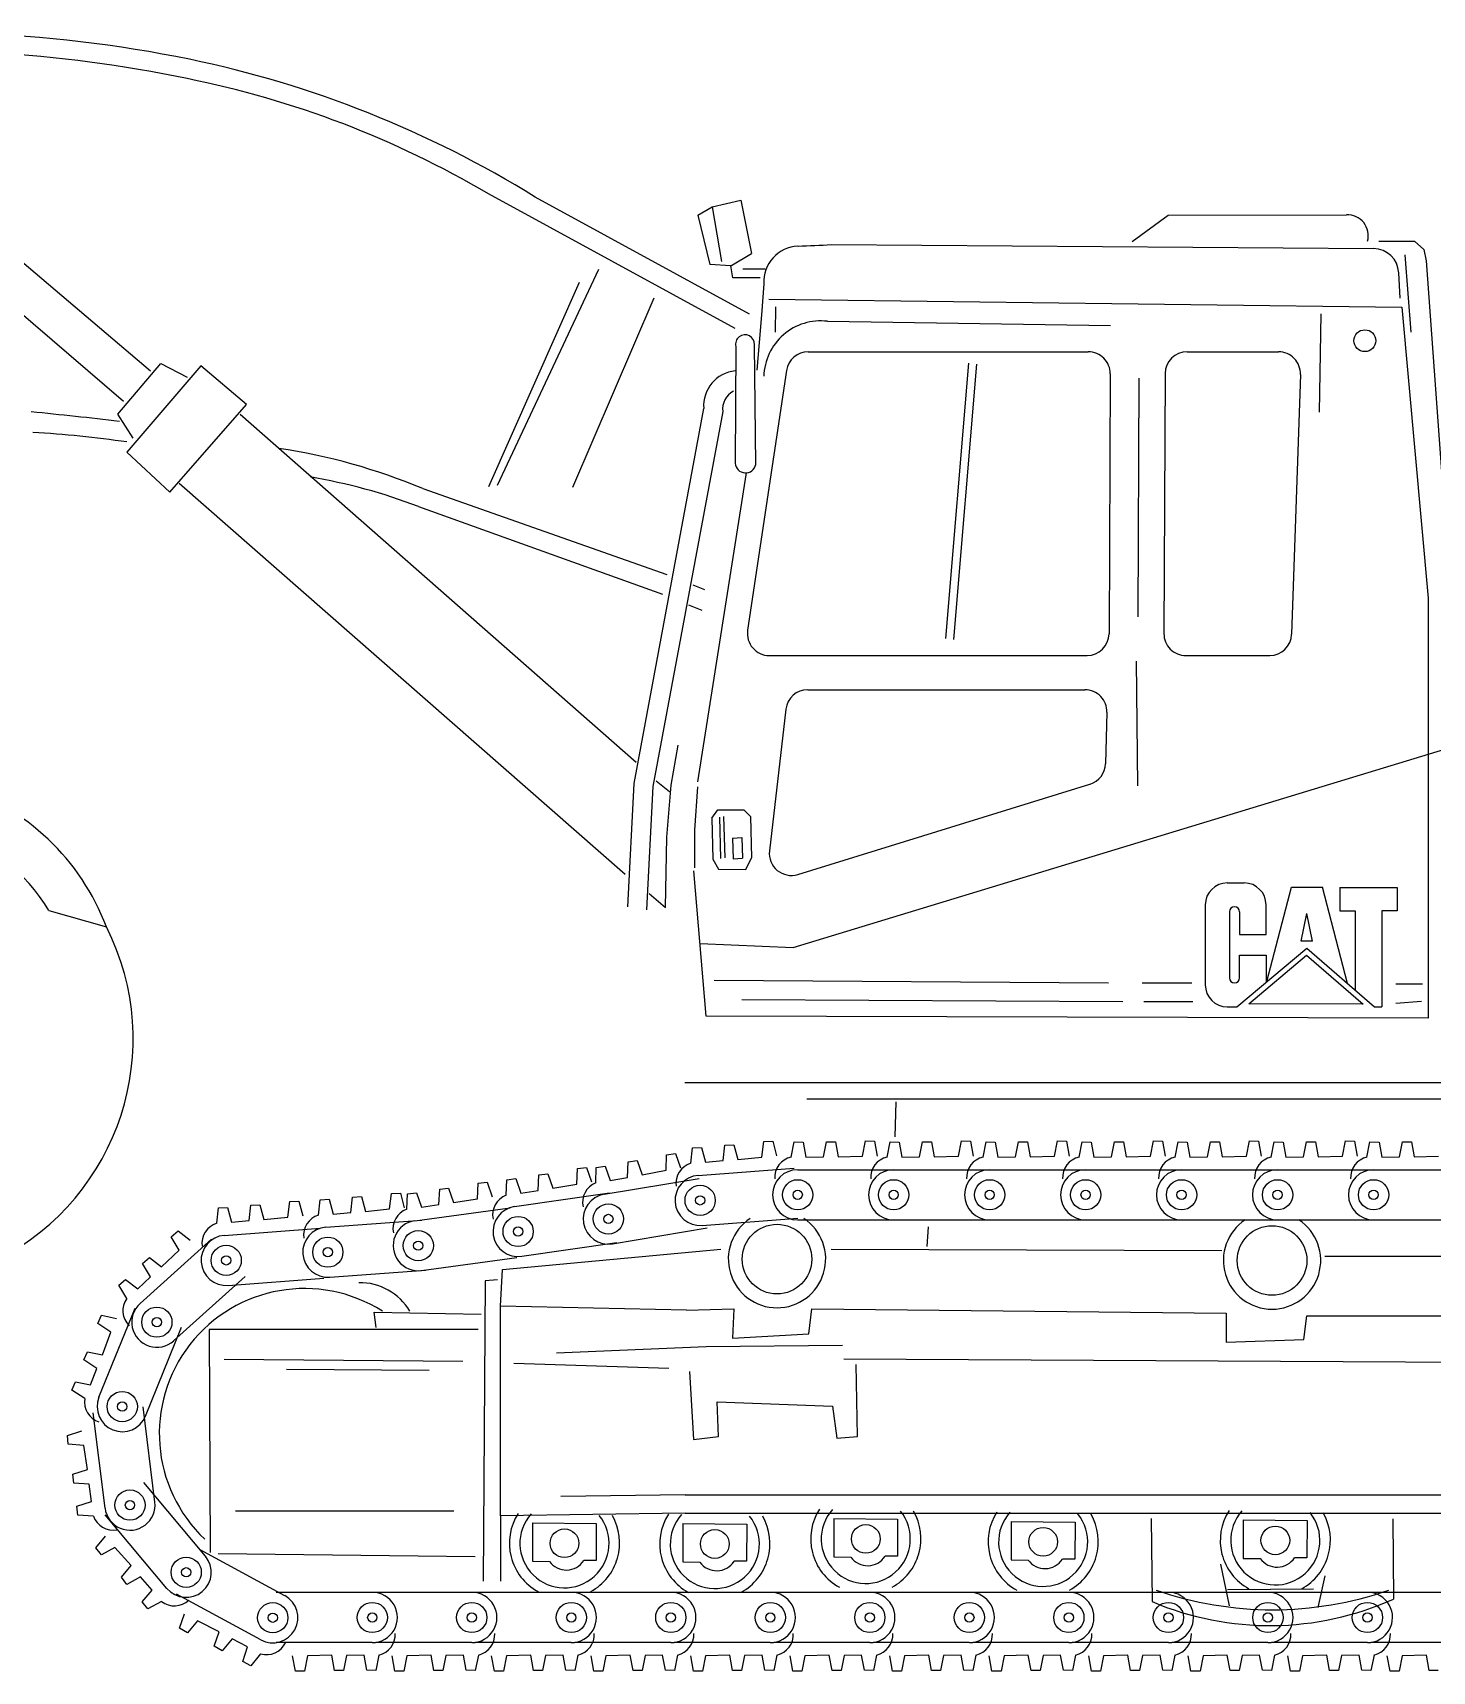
# Model space of a CAD drawing. Header units: centimetres. Extents: x 56177 to 99483, y 493 to 15482.
# Drawn here: x 58018.5 to 58329.5, y 1998.7 to 2363 of the extents above; entities that cross this region are included whole.
import ezdxf

# ---------------------------------------------------------------- set-up
doc = ezdxf.new("R2010")
doc.units = ezdxf.units.CM
doc.header["$MEASUREMENT"] = 0

# ---------------------------------------------------------------- blocks, each defined once
blk = doc.blocks.new('A$C6A4A5C65')
for p, q in [((5082.9, 3292.7), (5555.6, 2891)), ((6855.3, 2985.2), (6307.1, 3284.5)), ((6887, 3016.9), (6410.7, 3277.6)), ((6772.4, 3237.6), (6804.2, 3255.6)), ((6804.2, 3255.6), (6867.7, 3270.7)), ((6804.2, 3255.6), (6824.9, 3134.2)), ((6867.7, 3270.7), (6891.2, 3152.1)), ((5023.1, 3229.8), (5495.8, 2823.7)), ((6772.4, 3237.6), (6798.7, 3127.3)), ((7737.7, 3178.5), (7817.7, 3237)), ((7817.7, 3237), (8213.6, 3237.9)), ((7069.2, 3172), (8273.9, 3163)), ((8285.7, 3179.5), (8364.7, 3179.5)), ((8364.7, 3179.5), (8385.2, 3161)), ((6845.6, 3124.5), (6891.2, 3152.1)), ((8343.3, 3149.3), (8356.9, 2976.9)), ((8385.2, 3161), (8390.8, 3136.1)), ((8390.8, 3136.1), (8440.3, 2453.4)), ((6551.5, 3116.2), (6326.4, 2636.2)), ((6845.6, 3124.5), (6798.7, 3127.3)), ((6849.8, 3098.3), (6845.6, 3124.5)), ((6910.5, 3098.3), (6849.8, 3098.3)), ((6921.6, 3117.6), (6871.9, 3117.6)), ((8329.6, 3109.4), (8332.5, 3052.8)), ((6508.7, 3087.3), (6307.1, 2633.4)), ((6918.8, 3084.5), (6913.3, 3015.5)), ((6674.4, 3052.8), (6493.5, 2632)), ((6929.8, 3050.7), (8336.9, 3032.8)), ((6945, 3033.5), (6943.7, 2976.9)), ((8336.9, 3032.8), (8395.3, 2386.1)), ((6913.3, 3015.5), (6903.6, 2892.8)), ((7060.2, 3001.3), (7689.5, 2992.4)), ((8157, 3017.8), (8153.1, 2799.6)), ((6856.7, 2945.2), (6855.3, 2685.8)), ((6900.9, 2683.1), (6898.1, 2949.3)), ((7017.6, 2933.7), (7639.9, 2933.7)), ((7859.4, 2933.7), (8062.5, 2933.7)), ((5483.4, 2795.2), (5578.5, 2907.9)), ((5667.8, 2902), (5503.3, 2710.7)), ((5578.5, 2907.9), (5637.3, 2877.4)), ((5768.9, 2816.3), (5667.8, 2902)), ((6969.4, 2892.1), (6882.9, 2314.3)), ((7373.5, 2908.3), (7322.7, 2296.4)), ((7391.3, 2905.7), (7340.5, 2293.8)), ((7688.7, 2884.7), (7685.9, 2306.8)), ((7810.7, 2885.1), (7807.9, 2307.3)), ((8111.2, 2883.3), (8091.7, 2305.4)), ((7752.2, 2875.3), (7749.6, 2344.6)), ((5598.5, 2621.5), (5768.9, 2816.3)), ((6785.1, 2807.5), (6630.2, 1973.9)), ((5517.4, 2741.2), (5483.4, 2795.2)), ((5754.8, 2795.2), (6635.1, 2021.2)), ((6827.4, 2800.5), (6672.5, 1966.8)), ((5503.3, 2710.7), (5598.5, 2621.5)), ((6772.5, 1977.4), (6880.4, 2664.5)), ((5619.7, 2641.4), (6610.8, 1772.4)), ((6160.7, 2629.4), (6703.4, 2438.1)), ((6151.3, 2589.5), (6694, 2394.6)), ((6761, 2415.8), (6786.9, 2405.2)), ((6751.6, 2371.2), (6781, 2359.4)), ((8395.3, 2386.1), (8395.3, 1451.9)), ((6931.1, 2258.3), (7637.1, 2258.3)), ((7749.6, 1968.8), (7747.1, 2245.6)), ((7856.7, 2258.3), (8043, 2258.3)), ((6983.8, 1609.1), (8930.3, 2201.9)), ((7016.3, 2182.1), (7632.4, 2182.1)), ((6967.9, 2139), (6931.3, 1823.8)), ((7681.1, 2132.1), (7678, 2017.5)), ((6713.2, 1969.8), (6728.7, 2059)), ((6630.2, 1973.9), (6616.2, 1699.5)), ((6679.6, 1979.6), (6709.1, 1955.9)), ((6703.3, 1854.4), (6713.2, 1969.8)), ((6994.2, 1771.7), (7643.6, 1972.3)), ((6672.5, 1966.8), (6658.4, 1692.5)), ((6771.3, 1966.5), (6764.8, 1870)), ((6803.2, 1897), (6816.3, 1915)), ((6803.2, 1897), (6805.7, 1805.3)), ((6816.3, 1915), (6874.5, 1915)), ((6820.4, 1898.6), (6822.9, 1807)), ((6829.4, 1900.3), (6831.9, 1808.6)), ((6874.5, 1915), (6889.2, 1900.3)), ((6889.2, 1900.3), (6891.7, 1808.6)), ((6764.8, 1870), (6764.8, 1786.5)), ((6700.1, 1698.2), (6703.3, 1854.4)), ((6849.5, 1852), (6870, 1853.6)), ((6849.5, 1852), (6850.7, 1806.2)), ((6870, 1853.6), (6871.2, 1807.8)), ((6805.7, 1805.3), (6818, 1783.3)), ((6850.7, 1806.2), (6871.2, 1807.8)), ((6878.6, 1782.4), (6891.7, 1808.6)), ((6790.5, 1456.4), (6763.5, 1779.7)), ((6818, 1783.3), (6878.6, 1782.4)), ((7948.6, 1752.6), (7986.2, 1752.6)), ((6664, 1729.3), (6700.1, 1698.2)), ((8036.7, 1533.6), (8091.1, 1743)), ((8091.1, 1743), (8160.5, 1743)), ((8216, 1529.3), (8160.5, 1743)), ((8198.9, 1742.3), (8198.9, 1690.7)), ((8198.9, 1742.3), (8325.9, 1742.3)), ((8325.9, 1742.3), (8325.9, 1690.7)), ((5330, 1691.6), (5457.8, 1655)), ((7899.8, 1703.9), (7899.8, 1526.1)), ((7953.7, 1688.4), (7953.7, 1541.6)), ((7975.9, 1688.4), (7975.9, 1638.3)), ((8035, 1638.3), (8035, 1703.9)), ((8113.2, 1623.5), (8125.8, 1684.8)), ((8138.3, 1623.5), (8125.8, 1684.8)), ((8198.9, 1690.7), (8232.9, 1690.7)), ((8232.9, 1690.7), (8232.9, 1514.8)), ((8291.9, 1690.7), (8291.9, 1477.4)), ((8325.9, 1690.7), (8291.9, 1690.7)), ((6777, 1618.1), (6983.8, 1609.1)), ((7969.6, 1477.4), (8125.2, 1607.8)), ((7975.9, 1638.3), (8035, 1638.3)), ((8138.3, 1623.5), (8113.2, 1623.5)), ((8125.2, 1607.8), (8276.1, 1477.4)), ((7975.9, 1541.6), (7975.9, 1591.7)), ((7975.9, 1591.7), (8035, 1591.7)), ((7996.6, 1484.1), (8125, 1591.8)), ((8035, 1591.7), (8035, 1532.2)), ((8125, 1591.8), (8250.6, 1483.3)), ((6808.3, 1536.2), (7684.8, 1530.6)), ((7759.7, 1530.6), (7870.2, 1530.6)), ((8323.6, 1528.3), (8382.5, 1528.3)), ((6870.1, 1493.2), (7716.6, 1489.4)), ((7763.5, 1489.4), (7872.1, 1489.4)), ((7948.6, 1477.4), (7969.6, 1477.4)), ((8250.6, 1483.3), (7996.6, 1484.1)), ((8276.1, 1477.4), (8291.9, 1477.4)), ((8323.6, 1485.7), (8380.5, 1489.8)), ((8395.3, 1451.9), (6790.5, 1456.4)), ((6743, 1308.7), (11508.3, 1308.7)), ((7014.1, 1272.6), (11044.5, 1272.6)), ((7212.4, 1265.9), (7210.3, 1187.9)), ((6828.1, 1135.2), (6832.2, 1169.5)), ((6832.2, 1169.5), (6852.2, 1170.4)), ((6852.2, 1170.4), (6860.9, 1137.6)), ((6914.6, 1143.2), (6918.7, 1177.5)), ((6918.7, 1177.5), (6938.7, 1178.5)), ((6938.7, 1178.5), (6947.3, 1145.7)), ((6979.4, 1143), (6986.1, 1176.9)), ((6986.1, 1176.9), (7006.1, 1176.4)), ((7006.1, 1176.4), (7012.3, 1143)), ((7051.3, 1143.5), (7058, 1177.4)), ((7058, 1177.4), (7078.1, 1176.9)), ((7078.1, 1176.9), (7084.2, 1143.5)), ((7138.2, 1145), (7144.8, 1178.9)), ((7144.8, 1178.9), (7164.9, 1178.4)), ((7164.9, 1178.4), (7171, 1145)), ((7192.7, 1143), (7199.4, 1176.9)), ((7199.4, 1176.9), (7219.4, 1176.4)), ((7219.4, 1176.4), (7225.6, 1143)), ((7264.6, 1143.5), (7271.3, 1177.4)), ((7271.3, 1177.4), (7291.3, 1176.9)), ((7291.3, 1176.9), (7297.5, 1143.5)), ((7351.4, 1145), (7358.1, 1178.9)), ((7358.1, 1178.9), (7378.1, 1178.4)), ((7378.1, 1178.4), (7384.3, 1145)), ((7406, 1143), (7412.7, 1176.9)), ((7412.7, 1176.9), (7432.7, 1176.4)), ((7432.7, 1176.4), (7438.9, 1143)), ((7477.9, 1143.5), (7484.6, 1177.4)), ((7484.6, 1177.4), (7504.6, 1176.9)), ((7504.6, 1176.9), (7510.8, 1143.5)), ((7564.7, 1145), (7571.4, 1178.9)), ((7571.4, 1178.9), (7591.4, 1178.4)), ((7591.4, 1178.4), (7597.6, 1145)), ((7619.3, 1143), (7626, 1176.9)), ((7626, 1176.9), (7646, 1176.4)), ((7646, 1176.4), (7652.2, 1143)), ((7691.2, 1143.5), (7697.9, 1177.4)), ((7697.9, 1177.4), (7717.9, 1176.9)), ((7717.9, 1176.9), (7724.1, 1143.5)), ((7778, 1145), (7784.7, 1178.9)), ((7784.7, 1178.9), (7804.7, 1178.4)), ((7804.7, 1178.4), (7810.9, 1145)), ((7832.6, 1143), (7839.3, 1176.9)), ((7839.3, 1176.9), (7859.3, 1176.4)), ((7859.3, 1176.4), (7865.5, 1143)), ((7904.5, 1143.5), (7911.2, 1177.4)), ((7911.2, 1177.4), (7931.2, 1176.9)), ((7931.2, 1176.9), (7937.4, 1143.5)), ((7991.3, 1145), (7998, 1178.9)), ((7998, 1178.9), (8018, 1178.4)), ((8018, 1178.4), (8024.2, 1145)), ((8045.9, 1143), (8052.6, 1176.9)), ((8052.6, 1176.9), (8072.6, 1176.4)), ((8072.6, 1176.4), (8078.7, 1143)), ((8117.8, 1143.5), (8124.5, 1177.4)), ((8124.5, 1177.4), (8144.5, 1176.9)), ((8144.5, 1176.9), (8150.7, 1143.5)), ((8204.6, 1145), (8211.3, 1178.9)), ((8211.3, 1178.9), (8231.3, 1178.4)), ((8231.3, 1178.4), (8237.5, 1145)), ((8259.2, 1143), (8265.8, 1176.9)), ((8265.8, 1176.9), (8285.9, 1176.4)), ((8285.9, 1176.4), (8292, 1143)), ((8331.1, 1143.5), (8337.8, 1177.4)), ((8337.8, 1177.4), (8357.8, 1176.9)), ((8357.8, 1176.9), (8363.9, 1143.5)), ((6616.2, 1098.1), (6617.2, 1132.6)), ((6617.2, 1132.6), (6637.1, 1135.3)), ((6637.1, 1135.3), (6648.6, 1103.4)), ((6701.6, 1113.8), (6702.6, 1148.3)), ((6702.6, 1148.3), (6722.5, 1151)), ((6722.5, 1151), (6734, 1119.1)), ((6756.4, 1129.3), (6760.6, 1163.6)), ((6760.6, 1163.6), (6780.6, 1164.5)), ((6780.6, 1164.5), (6789.2, 1131.7)), ((6789.2, 1131.7), (6828.1, 1135.2)), ((6860.9, 1137.6), (6914.6, 1143.2)), ((7012.3, 1143), (7051.3, 1143.5)), ((7084.2, 1143.5), (7138.2, 1145)), ((7225.6, 1143), (7264.6, 1143.5)), ((7297.5, 1143.5), (7351.4, 1145)), ((7438.9, 1143), (7477.9, 1143.5)), ((7510.8, 1143.5), (7564.7, 1145)), ((7652.2, 1143), (7691.2, 1143.5)), ((7724.1, 1143.5), (7778, 1145)), ((7865.5, 1143), (7904.5, 1143.5)), ((7937.4, 1143.5), (7991.3, 1145)), ((8078.7, 1143), (8117.8, 1143.5)), ((8150.7, 1143.5), (8204.6, 1145)), ((8292, 1143), (8331.1, 1143.5)), ((8363.9, 1143.5), (8417.9, 1145)), ((6346.3, 1058.4), (6348, 1092.9)), ((6348, 1092.9), (6367.9, 1095.2)), ((6367.9, 1095.2), (6378.8, 1063.1)), ((6417.3, 1069.2), (6419.1, 1103.7)), ((6419.1, 1103.7), (6439, 1106.1)), ((6439, 1106.1), (6449.9, 1073.9)), ((6503, 1083.2), (6504.8, 1117.7)), ((6504.8, 1117.7), (6524.7, 1120.1)), ((6524.7, 1120.1), (6535.6, 1087.9)), ((6545.3, 1085.8), (6546.4, 1120.3)), ((6546.4, 1120.3), (6566.2, 1123.1)), ((6564.3, 1060.6), (6774.9, 1095.5)), ((6566.2, 1123.1), (6577.7, 1091.2)), ((6577.7, 1091.2), (6616.2, 1098.1)), ((6648.6, 1103.4), (6701.6, 1113.8)), ((6773.1, 1102.5), (6986, 1118.5)), ((6994.1, 1115.1), (7207.5, 1115.1)), ((7207.4, 1115.1), (7420.8, 1115.1)), ((7420.7, 1115.1), (7634.1, 1115.1)), ((7633.9, 1115.1), (7847.4, 1115.1)), ((7847.2, 1115.1), (8060.7, 1115.1)), ((8060.5, 1115.1), (8273.9, 1115.1)), ((8273.8, 1115.1), (8487.2, 1115.1)), ((6087.1, 1028), (6091.3, 1062.2)), ((6091.3, 1062.2), (6111.3, 1063.2)), ((6111.3, 1063.2), (6119.9, 1030.4)), ((6125.2, 1027.2), (6127.3, 1061.7)), ((6127.3, 1061.7), (6147.2, 1063.9)), ((6147.2, 1063.9), (6157.8, 1031.6)), ((6196.4, 1037.4), (6198.5, 1071.8)), ((6198.5, 1071.8), (6218.4, 1074)), ((6218.4, 1074), (6229, 1041.8)), ((6282.2, 1050.5), (6284.3, 1085)), ((6284.3, 1085), (6304.2, 1087.2)), ((6304.2, 1087.2), (6314.8, 1054.9)), ((6364.8, 1032.9), (6576, 1063.5)), ((6378.8, 1063.1), (6417.3, 1069.2)), ((6449.9, 1073.9), (6503, 1083.2)), ((5703.2, 995.9), (5707.3, 1030.2)), ((5707.3, 1030.2), (5727.3, 1031.2)), ((5727.3, 1031.2), (5736, 998.4)), ((5774.9, 1001.8), (5779, 1036.1)), ((5779, 1036.1), (5799, 1037.1)), ((5799, 1037.1), (5807.7, 1004.3)), ((5861.3, 1009.8), (5865.5, 1044.1)), ((5865.5, 1044.1), (5885.5, 1045.1)), ((5885.5, 1045.1), (5894.1, 1012.3)), ((5929, 1014), (5933.1, 1048.3)), ((5933.1, 1048.3), (5953.2, 1049.3)), ((5953.2, 1049.3), (5961.8, 1016.5)), ((6000.7, 1019.9), (6004.8, 1054.2)), ((6004.8, 1054.2), (6024.8, 1055.2)), ((6024.8, 1055.2), (6033.5, 1022.4)), ((6033.5, 1022.4), (6087.1, 1028)), ((6143.4, 1001.5), (6354.9, 1030.1)), ((6157.8, 1031.6), (6196.4, 1037.4)), ((6229, 1041.8), (6282.2, 1050.5)), ((5719.9, 969.1), (5932.7, 985.1)), ((5736, 998.4), (5774.9, 1001.8)), ((5807.7, 1004.3), (5861.3, 1009.8)), ((5945.7, 987.3), (6158.5, 1003.2)), ((5961.8, 1016.5), (6000.7, 1019.9)), ((6582.6, 950.6), (6793.1, 985.5)), ((6781.5, 991.3), (6994.3, 1007.3)), ((6994.1, 1003.5), (7207.5, 1003.5)), ((7207.4, 1003.5), (7420.8, 1003.5)), ((7281.8, 944.5), (7284.9, 987.8)), ((7420.7, 1003.5), (7634.1, 1003.5)), ((7633.9, 1003.5), (7847.4, 1003.5)), ((7847.2, 1003.5), (8060.7, 1003.5)), ((8060.5, 1003.5), (8273.9, 1003.5)), ((8273.8, 1003.5), (8487.2, 1003.5)), ((5532.7, 817.5), (5691.2, 960.4)), ((5601.9, 965.9), (5617.1, 978.9)), ((5619.6, 936.2), (5601.9, 965.9)), ((5617.1, 978.9), (5644, 958.2)), ((6380.8, 922.5), (6592, 953.1)), ((5538.4, 906.6), (5553.7, 919.6)), ((5553.7, 919.6), (5580.6, 899)), ((5580.6, 899), (5619.6, 936.2)), ((6158.4, 891), (6369.9, 919.6)), ((6338.3, 893.2), (6823.1, 938.4)), ((7068.6, 938.4), (7936.9, 935.3)), ((8165.6, 922.9), (8984.5, 922.9)), ((5527.5, 850.4), (5556.2, 877)), ((5556.2, 877), (5538.4, 906.6)), ((5607.3, 734.7), (5765.9, 877.6)), ((5954.1, 876), (6166.9, 892)), ((6333.8, 811.7), (6338.3, 893.2)), ((5485.4, 858.1), (5500.6, 871.1)), ((5503.1, 828.4), (5485.4, 858.1)), ((5500.6, 871.1), (5527.5, 850.4)), ((5728.3, 857.9), (5941.1, 873.9)), ((6299.8, 868.3), (6295.3, 200.6)), ((6327, 870.5), (6299.8, 868.3)), ((5441.4, 609.3), (5521.6, 807.1)), ((6747.2, 802.5), (6333.8, 811.7)), ((6333.8, 345.4), (6333.8, 811.7)), ((6747.2, 802.5), (6852.2, 805.6)), ((6852.2, 805.6), (6849.1, 740.8)), ((7019.1, 750), (7025.3, 805.6)), ((7025.3, 805.6), (7946.2, 796.3)), ((5438.9, 773), (5446.9, 791.4)), ((5467.7, 754.1), (5438.9, 773)), ((5446.9, 791.4), (5480.1, 784.6)), ((5544.7, 567.4), (5624.9, 765.2)), ((6057.4, 764.2), (6052.9, 798.1)), ((6052.9, 798.1), (6290.7, 793.6)), ((7946.2, 796.3), (7946.2, 731.5)), ((8119.2, 737.7), (8125.4, 790.2)), ((8125.4, 790.2), (9006.1, 790.2)), ((5448.9, 703.6), (5467.7, 754.1)), ((6283.9, 759.6), (5685.9, 759.6)), ((5685.9, 759.6), (5688.1, 264)), ((6849.1, 740.8), (7019.1, 750)), ((7946.2, 731.5), (8119.2, 737.7)), ((5407.7, 692), (5415.7, 710.4)), ((5415.7, 710.4), (5448.9, 703.6)), ((5719.8, 694), (6250, 689.5)), ((6458.4, 707.6), (6790.4, 722.2)), ((6790.4, 722.2), (7093.3, 725.3)), ((7096.4, 694.5), (8925.8, 685.2)), ((5436.5, 673.1), (5407.7, 692)), ((5422.4, 636.7), (5436.5, 673.1)), ((5858, 671.4), (6175.2, 669.1)), ((6363.2, 684.9), (6707.6, 673.6)), ((6753.3, 666.7), (6762.6, 515.4)), ((7127.3, 521.6), (7124.2, 682.1)), ((5381.1, 625.2), (5389.1, 643.5)), ((5410, 606.3), (5381.1, 625.2)), ((5389.1, 643.5), (5422.4, 636.7)), ((5565.5, 376.2), (5539.5, 588.1)), ((6818.2, 521.6), (6815.2, 598.7)), ((6815.2, 598.7), (7071.6, 589.5)), ((7071.6, 589.5), (7080.9, 518.5)), ((5454.8, 362.6), (5428.8, 574.5)), ((5371.1, 524.4), (5403.5, 534.6)), ((5373.1, 504.5), (5371.1, 524.4)), ((6762.6, 515.4), (6818.2, 521.6)), ((7080.9, 518.5), (7127.3, 521.6)), ((5407.5, 502), (5373.1, 504.5)), ((5415.6, 448.6), (5407.5, 502)), ((5383.2, 438.5), (5415.6, 448.6)), ((5385.2, 418.5), (5383.2, 438.5)), ((5419.6, 416), (5385.2, 418.5)), ((5424.9, 377.3), (5419.6, 416)), ((5677.9, 255.8), (5540.9, 419.4)), ((5392.5, 367.1), (5424.9, 377.3)), ((5394.5, 347.2), (5392.5, 367.1)), ((6744.1, 391.9), (6467.5, 388.4)), ((6744.1, 391.9), (9429.5, 391.9)), ((5428.9, 344.7), (5394.5, 347.2)), ((5592.5, 184.2), (5455.4, 347.7)), ((5744.8, 356.8), (6229.6, 356.8)), ((6744.1, 351.8), (6333.8, 345.4)), ((6333.8, 345.4), (6333.8, 200.6)), ((6404.7, 329.9), (6546.6, 328.4)), ((6404.7, 329.9), (6404.7, 244.5)), ((6546.6, 328.4), (6546.1, 246)), ((6738.9, 328.2), (6880.8, 326.8)), ((6738.9, 328.2), (6738.9, 242.9)), ((6744.1, 351.8), (9429.5, 351.8)), ((7074.4, 339.5), (7216.2, 338.1)), ((7074.4, 339.5), (7074.4, 254.2)), ((7216.2, 338.1), (7215.8, 255.7)), ((7468.6, 333.1), (7610.5, 331.6)), ((7468.6, 333.1), (7468.6, 247.7)), ((7610.5, 331.6), (7610, 249.2)), ((7779.6, 339.5), (7781.5, 154.9)), ((7984.4, 336.3), (8126.3, 334.9)), ((7984.4, 336.3), (7984.4, 251)), ((8126.3, 334.9), (8125.8, 252.4)), ((8316.9, 338.6), (8317.9, 160.6)), ((5434.2, 274.4), (5455.8, 300.5)), ((6880.8, 326.8), (6880.3, 244.4)), ((5446.7, 258.7), (5434.2, 274.4)), ((5476.9, 275.3), (5446.7, 258.7)), ((5512.8, 235), (5476.9, 275.3)), ((5854.1, 168), (5666.4, 269.7)), ((5706.3, 261.7), (6277.2, 254.9)), ((7215.8, 255.7), (7188.3, 255.7)), ((5491.2, 208.8), (5512.8, 235)), ((6404.7, 244.5), (6442.4, 244)), ((6546.1, 246), (6518.6, 246)), ((6738.9, 242.9), (6776.6, 242.4)), ((6880.3, 244.4), (6852.8, 244.4)), ((7074.4, 254.2), (7112, 253.7)), ((7468.6, 247.7), (7506.2, 247.2)), ((7610, 249.2), (7582.5, 249.2)), ((7933.9, 237.7), (7953, 145.3)), ((7984.4, 251), (8022.1, 250.5)), ((8125.8, 252.4), (8098.3, 252.4)), ((5503.6, 193.1), (5491.2, 208.8)), ((5533.9, 209.8), (5503.6, 193.1)), ((5559.3, 180.2), (5533.9, 209.8)), ((7949.2, 181.5), (8140.7, 183.4)), ((8165.4, 212), (8150.2, 141.5)), ((5537.7, 154), (5559.3, 180.2)), ((5550.2, 138.4), (5537.7, 154)), ((5580.5, 155), (5550.2, 138.4)), ((5801, 70), (5613.3, 171.6)), ((6048.7, 175.2), (5835.3, 175.4)), ((6269.9, 175.2), (6056.5, 175.4)), ((6491, 175.2), (6277.6, 175.4)), ((6712.2, 175.2), (6498.8, 175.4)), ((6933.3, 175.2), (6719.9, 175.4)), ((7154.5, 175.2), (6941.1, 175.4)), ((7375.6, 175.2), (7162.2, 175.4)), ((7596.8, 175.2), (7383.4, 175.4)), ((7817.9, 175.2), (7604.5, 175.4)), ((8039.1, 175.2), (7825.7, 175.4)), ((8260.2, 175.2), (8046.8, 175.4)), ((8481.4, 175.2), (8268, 175.4)), ((5620.6, 95.6), (5631.1, 127.9)), ((5660, 112.2), (5638, 85.6)), ((5708.2, 87.9), (5660, 112.2)), ((5638, 85.6), (5620.6, 95.6)), ((5697.7, 55.6), (5708.2, 87.9)), ((5715.1, 45.6), (5697.7, 55.6)), ((5737.1, 72.2), (5715.1, 45.6)), ((5771.7, 54.1), (5737.1, 72.2)), ((5761.2, 21.8), (5771.7, 54.1)), ((5800.6, 38.4), (5778.6, 11.8)), ((6048.6, 63.7), (5835.2, 63.9)), ((6269.8, 63.7), (6056.4, 63.9)), ((6490.9, 63.7), (6277.5, 63.9)), ((6712.1, 63.7), (6498.7, 63.9)), ((6933.2, 63.7), (6719.8, 63.9)), ((7154.4, 63.7), (6941, 63.9)), ((7375.5, 63.7), (7162.1, 63.9)), ((7596.7, 63.7), (7383.3, 63.9)), ((7817.8, 63.7), (7604.4, 63.9)), ((8039, 63.7), (7825.6, 63.9)), ((8260.1, 63.7), (8046.7, 63.9)), ((8481.3, 63.7), (8267.9, 63.9)), ((5778.6, 11.8), (5761.2, 21.8)), ((5877.8, 0.5), (5871.7, 33.9)), ((5897.8, 0), (5877.8, 0.5)), ((5904.5, 33.9), (5897.8, 0)), ((5958.5, 35.4), (5904.5, 33.9)), ((5964.6, 2), (5958.5, 35.4)), ((5984.6, 1.5), (5964.6, 2)), ((5991.3, 35.3), (5984.6, 1.5)), ((6030.4, 35.8), (5991.3, 35.3)), ((6036.5, 2.4), (6030.4, 35.8)), ((6056.6, 1.9), (6036.5, 2.4)), ((6063.3, 35.8), (6056.6, 1.9)), ((6098.9, 0.5), (6092.8, 33.9)), ((6119, 0), (6098.9, 0.5)), ((6125.7, 33.9), (6119, 0)), ((6179.6, 35.4), (6125.7, 33.9)), ((6185.8, 2), (6179.6, 35.4)), ((6205.8, 1.5), (6185.8, 2)), ((6212.5, 35.3), (6205.8, 1.5)), ((6251.5, 35.8), (6212.5, 35.3)), ((6257.7, 2.4), (6251.5, 35.8)), ((6277.7, 1.9), (6257.7, 2.4)), ((6284.4, 35.8), (6277.7, 1.9)), ((6320.1, 0.5), (6314, 33.9)), ((6340.1, 0), (6320.1, 0.5)), ((6346.8, 33.9), (6340.1, 0)), ((6400.8, 35.4), (6346.8, 33.9)), ((6406.9, 2), (6400.8, 35.4)), ((6426.9, 1.5), (6406.9, 2)), ((6433.6, 35.3), (6426.9, 1.5)), ((6472.7, 35.8), (6433.6, 35.3)), ((6478.8, 2.4), (6472.7, 35.8)), ((6498.9, 1.9), (6478.8, 2.4)), ((6505.6, 35.8), (6498.9, 1.9)), ((6541.2, 0.5), (6535.1, 33.9)), ((6561.3, 0), (6541.2, 0.5)), ((6568, 33.9), (6561.3, 0)), ((6621.9, 35.4), (6568, 33.9)), ((6628.1, 2), (6621.9, 35.4)), ((6648.1, 1.5), (6628.1, 2)), ((6654.8, 35.3), (6648.1, 1.5)), ((6693.8, 35.8), (6654.8, 35.3)), ((6700, 2.4), (6693.8, 35.8)), ((6720, 1.9), (6700, 2.4)), ((6726.7, 35.8), (6720, 1.9)), ((6762.4, 0.5), (6756.3, 33.9)), ((6782.4, 0), (6762.4, 0.5)), ((6789.1, 33.9), (6782.4, 0)), ((6843.1, 35.4), (6789.1, 33.9)), ((6849.2, 2), (6843.1, 35.4)), ((6869.2, 1.5), (6849.2, 2)), ((6875.9, 35.3), (6869.2, 1.5)), ((6915, 35.8), (6875.9, 35.3)), ((6921.1, 2.4), (6915, 35.8)), ((6941.2, 1.9), (6921.1, 2.4)), ((6947.9, 35.8), (6941.2, 1.9)), ((6983.5, 0.5), (6977.4, 33.9)), ((7003.6, 0), (6983.5, 0.5)), ((7010.3, 33.9), (7003.6, 0)), ((7064.2, 35.4), (7010.3, 33.9)), ((7070.4, 2), (7064.2, 35.4)), ((7090.4, 1.5), (7070.4, 2)), ((7097.1, 35.3), (7090.4, 1.5)), ((7136.1, 35.8), (7097.1, 35.3)), ((7142.3, 2.4), (7136.1, 35.8)), ((7162.3, 1.9), (7142.3, 2.4)), ((7169, 35.8), (7162.3, 1.9)), ((7204.7, 0.5), (7198.6, 33.9)), ((7224.7, 0), (7204.7, 0.5)), ((7231.4, 33.9), (7224.7, 0)), ((7285.4, 35.4), (7231.4, 33.9)), ((7291.5, 2), (7285.4, 35.4)), ((7311.5, 1.5), (7291.5, 2)), ((7318.2, 35.3), (7311.5, 1.5)), ((7357.3, 35.8), (7318.2, 35.3)), ((7363.4, 2.4), (7357.3, 35.8)), ((7383.5, 1.9), (7363.4, 2.4)), ((7390.2, 35.8), (7383.5, 1.9)), ((7425.8, 0.5), (7419.7, 33.9)), ((7445.9, 0), (7425.8, 0.5)), ((7452.6, 33.9), (7445.9, 0)), ((7506.5, 35.4), (7452.6, 33.9)), ((7512.7, 2), (7506.5, 35.4)), ((7532.7, 1.5), (7512.7, 2)), ((7539.4, 35.3), (7532.7, 1.5)), ((7578.4, 35.8), (7539.4, 35.3)), ((7584.6, 2.4), (7578.4, 35.8)), ((7604.6, 1.9), (7584.6, 2.4)), ((7611.3, 35.8), (7604.6, 1.9)), ((7647, 0.5), (7640.9, 33.9)), ((7667, 0), (7647, 0.5)), ((7673.7, 33.9), (7667, 0)), ((7727.7, 35.4), (7673.7, 33.9)), ((7733.8, 2), (7727.7, 35.4)), ((7753.8, 1.5), (7733.8, 2)), ((7760.5, 35.3), (7753.8, 1.5)), ((7799.6, 35.8), (7760.5, 35.3)), ((7805.7, 2.4), (7799.6, 35.8)), ((7825.8, 1.9), (7805.7, 2.4)), ((7832.5, 35.8), (7825.8, 1.9)), ((7868.1, 0.5), (7862, 33.9)), ((7888.2, 0), (7868.1, 0.5)), ((7894.9, 33.9), (7888.2, 0)), ((7948.8, 35.4), (7894.9, 33.9)), ((7955, 2), (7948.8, 35.4)), ((7975, 1.5), (7955, 2)), ((7981.7, 35.3), (7975, 1.5)), ((8020.7, 35.8), (7981.7, 35.3)), ((8026.9, 2.4), (8020.7, 35.8)), ((8046.9, 1.9), (8026.9, 2.4)), ((8053.6, 35.8), (8046.9, 1.9)), ((8089.3, 0.5), (8083.2, 33.9)), ((8109.3, 0), (8089.3, 0.5)), ((8116, 33.9), (8109.3, 0)), ((8170, 35.4), (8116, 33.9)), ((8176.1, 2), (8170, 35.4)), ((8196.1, 1.5), (8176.1, 2)), ((8202.8, 35.3), (8196.1, 1.5)), ((8241.9, 35.8), (8202.8, 35.3)), ((8248, 2.4), (8241.9, 35.8)), ((8268.1, 1.9), (8248, 2.4)), ((8274.8, 35.8), (8268.1, 1.9)), ((8310.4, 0.5), (8304.3, 33.9)), ((8330.5, 0), (8310.4, 0.5)), ((8337.2, 33.9), (8330.5, 0)), ((8391.1, 35.4), (8337.2, 33.9)), ((8397.3, 2), (8391.1, 35.4)), ((8417.3, 1.5), (8397.3, 2))]:
    blk.add_line(p, q)
for centre, radius in [((8254.5, 2958.3), 24.2), ((6994.1, 1059.3), 33.6), ((7207.4, 1059.3), 33.6), ((7420.7, 1059.3), 33.6), ((7633.9, 1059.3), 33.6), ((7847.2, 1059.3), 33.6), ((8060.5, 1059.3), 33.6), ((8273.8, 1059.3), 33.6), ((6777.3, 1046.9), 33.6), ((6777.3, 1046.9), 10.3), ((6994.1, 1059.3), 10.3), ((7207.4, 1059.3), 10.3), ((7420.7, 1059.3), 10.3), ((7633.9, 1059.3), 10.3), ((7847.2, 1059.3), 10.3), ((8060.5, 1059.3), 10.3), ((8273.8, 1059.3), 10.3), ((6573.4, 1005.6), 33.6), ((6372.8, 977.7), 33.6), ((6372.8, 977.7), 10.3), ((6573.4, 1005.6), 10.3), ((6948.1, 916.3), 77.4), ((8048.2, 913.2), 77.4), ((5949.9, 931.7), 33.6), ((6150.9, 946.2), 33.6), ((6150.9, 946.2), 10.3), ((5724.1, 913.5), 33.6), ((5724.1, 913.5), 10.3), ((5949.9, 931.7), 10.3), ((5570, 776.1), 33.6), ((5570, 776.1), 10.3), ((5493.1, 588.4), 33.6), ((5493.1, 588.4), 10.3), ((5510.2, 369.4), 33.6), ((5510.2, 369.4), 10.3), ((6475.8, 284.5), 31.9), ((6809.9, 282.9), 31.9), ((7145.4, 294.2), 31.9), ((7539.6, 287.7), 31.9), ((8055.5, 290.9), 31.9), ((5635.2, 220), 33.6), ((5635.2, 220), 10.3), ((5827.5, 119), 33.6), ((6048.7, 119.5), 33.6), ((6269.8, 119.5), 33.6), ((6491, 119.5), 33.6), ((6712.1, 119.5), 33.6), ((6933.3, 119.5), 33.6), ((7154.4, 119.5), 33.6), ((7375.6, 119.5), 33.6), ((7596.7, 119.5), 33.6), ((7817.9, 119.5), 33.6), ((8039, 119.5), 33.6), ((8260.2, 119.5), 33.6), ((5827.5, 119), 10.3), ((6048.7, 119.5), 10.3), ((6269.8, 119.5), 10.3), ((6491, 119.5), 10.3), ((6712.1, 119.5), 10.3), ((6933.3, 119.5), 10.3), ((7154.4, 119.5), 10.3), ((7375.6, 119.5), 10.3), ((7596.7, 119.5), 10.3), ((7817.9, 119.5), 10.3), ((8039, 119.5), 10.3), ((8260.2, 119.5), 10.3)]:
    blk.add_circle(centre, radius)
for centre, radius, start, end in [((5062, 755.3), 2887.5, 78.4082, 97.8316), ((5062.7, 831), 2770.1, 78.0303, 96.1514), ((5161.5, 1260.8), 2372.4, 58.2266, 78.3092), ((5216, 1436.5), 2146.1, 59.4426, 78.6812), ((8215.8, 3191.8), 46.2, 344.6034, 92.768), ((6926.4, 5521.4), 2353.7, 271.665, 273.4791), ((6999.2, 3088.3), 80.5, 93.1596, 182.7095), ((8273.5, 3106.9), 56.2, 2.5373, 89.5486), ((7045.3, 2875.7), 126.6, 83.2537, 178.4973), ((6877.1, 2950.4), 21.1, 357.0447, 194.366), ((7017.6, 2884.9), 48.8, 90, 171.4876), ((7639.9, 2884.9), 48.8, 359.7256, 90), ((7859.4, 2884.9), 48.8, 90, 179.7256), ((8062.5, 2884.9), 48.8, 358.0707, 90), ((6863.3, 2813.4), 78.3, 95.8466, 184.3596), ((6872.7, 2805.7), 45.6, 118.2313, 186.5466), ((4253.2, -7756.3), 10607.1, 83.32084, 84.3868), ((5170.9, 488.1), 2269.4, 81.5767, 86.8853), ((5644.5, 1397.2), 1336, 67.2698, 81.5358), ((6878.2, 2687.4), 23, 183.9519, 349.118), ((5701, 1413.9), 1258.9, 69.0439, 80.4255), ((6931.1, 2307), 48.8, 171.4876, 270), ((7637.1, 2307), 48.8, 270, 359.7256), ((7856.7, 2307), 48.8, 179.7256, 270), ((8043, 2307), 48.8, 270, 358.0707), ((7016.3, 2133.4), 48.8, 90, 173.3891), ((7632.4, 2133.4), 48.8, 358.4504, 90), ((7629.3, 2018.9), 48.8, 287.1655, 358.4504), ((4972, 1473), 518.7, 20.5367, 72.6695), ((4991.7, 1489.8), 393.9, 30.8168, 73.6088), ((6979.8, 1818.2), 48.8, 173.3891, 287.1655), ((7948.6, 1703.9), 48.8, 90, 180), ((7986.2, 1703.9), 48.8, 0, 90), ((7964.8, 1688.4), 11.1, 0, 180), ((4966.6, 1406.1), 550.6, 297.1675, 26.8741), ((7964.8, 1541.6), 11.1, 180, 0), ((7948.6, 1526.1), 48.8, 180, 270), ((6989.6, 1097.4), 46.7, 102.6014, 183.2186), ((7202.9, 1097.4), 46.7, 102.6014, 183.2186), ((7416.2, 1097.4), 46.7, 102.6014, 183.2186), ((7629.5, 1097.4), 46.7, 102.6014, 183.2186), ((7842.8, 1097.4), 46.7, 102.6014, 183.2186), ((8056.1, 1097.4), 46.7, 102.6014, 183.2186), ((8269.4, 1097.4), 46.7, 102.6014, 183.2186), ((6777.3, 1046.9), 55.8, 94.2959, 274.2959), ((6770, 1084.6), 46.7, 106.8973, 187.5145), ((6994.1, 1059.3), 55.8, 90, 270), ((7207.4, 1059.3), 55.8, 90, 270), ((7420.7, 1059.3), 55.8, 90, 270), ((7633.9, 1059.3), 55.8, 90, 270), ((7847.2, 1059.3), 55.8, 90, 270), ((8060.5, 1059.3), 55.8, 90, 270), ((8273.8, 1059.3), 55.8, 90, 270), ((6362.9, 1014.7), 46.7, 110.8539, 191.4712), ((6562.8, 1042.5), 46.7, 112.0099, 192.6271), ((6573.4, 1005.6), 55.8, 99.4085, 279.4085), ((6141.4, 983.4), 46.7, 110.305, 190.9223), ((6372.8, 977.7), 55.8, 98.2525, 278.2525), ((5716.8, 951.2), 46.7, 106.8973, 187.5145), ((5949.9, 931.7), 55.8, 94.2959, 274.2959), ((5942.6, 969.3), 46.7, 106.8973, 187.5145), ((6150.9, 946.2), 55.8, 97.7037, 277.7037), ((6948.1, 916.3), 108.2, 123.428, 56.572), ((8048.2, 913.2), 108.2, 123.428, 56.572), ((5724.1, 913.5), 55.8, 94.2959, 274.2959), ((5898, 528.2), 322.6, 57.5599, 226.7095), ((6021.4, 735.4), 128.4, 30.4051, 91.1425), ((5541.2, 801.4), 46.7, 144.6319, 225.2492), ((5570, 776.1), 55.8, 132.0306, 312.0306), ((5456.1, 598.6), 46.7, 170.5305, 251.1477), ((5493.1, 588.4), 55.8, 157.9291, 337.9291), ((5510.2, 369.4), 55.8, 187.0071, 7.0071), ((5472.9, 360.4), 46.7, 199.6084, 280.2257), ((6475.8, 284.5), 122.4, 147.2185, 241.421), ((6475.8, 284.5), 99, 138.4979, 38.7767), ((6474.6, 285.2), 123.6, 298.9995, 29.4831), ((6809.9, 282.9), 122.4, 147.2185, 241.421), ((6809.9, 282.9), 99, 138.4979, 38.7767), ((6808.7, 283.6), 123.6, 298.9995, 29.4831), ((7145.4, 294.2), 122.4, 147.2185, 241.421), ((7145.4, 294.2), 99, 138.4979, 38.7767), ((7144.2, 294.9), 123.6, 298.9995, 29.4831), ((7539.6, 287.7), 122.4, 147.2185, 241.421), ((7539.6, 287.7), 99, 138.4979, 38.7767), ((7538.4, 288.4), 123.6, 298.9995, 29.4831), ((8055.5, 290.9), 122.4, 147.2185, 241.421), ((8055.5, 290.9), 99, 138.4979, 38.7767), ((8054.3, 291.6), 123.6, 298.9995, 29.4831), ((5635.2, 220), 55.8, 219.9613, 39.9613), ((7149.5, 281.1), 46.4, 216.1195, 326.7782), ((6479.8, 271.4), 46.4, 216.1195, 326.7782), ((6814, 269.8), 46.4, 216.1195, 326.7782), ((7543.7, 274.6), 46.4, 216.1195, 326.7782), ((8059.5, 277.8), 46.4, 216.1195, 326.7782), ((5608.9, 192.1), 46.7, 232.5627, 313.1799), ((5827.5, 119), 55.8, 241.5578, 61.5578), ((6048.7, 119.5), 55.8, 269.9483, 89.9483), ((6269.8, 119.5), 55.8, 269.9483, 89.9483), ((6491, 119.5), 55.8, 269.9483, 89.9483), ((6712.1, 119.5), 55.8, 269.9483, 89.9483), ((6933.3, 119.5), 55.8, 269.9483, 89.9483), ((7154.4, 119.5), 55.8, 269.9483, 89.9483), ((7375.6, 119.5), 55.8, 269.9483, 89.9483), ((7596.7, 119.5), 55.8, 269.9483, 89.9483), ((8043.2, 770.2), 668.7, 246.9642, 294.2558), ((8049.2, 919.6), 782.9, 250.7439, 289.2561), ((7817.9, 119.5), 55.8, 269.9483, 89.9483), ((8039, 119.5), 55.8, 269.9483, 89.9483), ((8260.2, 119.5), 55.8, 269.9483, 89.9483), ((6053.1, 81.4), 46.7, 282.5496, 3.1669), ((6274.3, 81.4), 46.7, 282.5496, 3.1669), ((6495.4, 81.4), 46.7, 282.5496, 3.1669), ((6716.6, 81.4), 46.7, 282.5496, 3.1669), ((6937.7, 81.4), 46.7, 282.5496, 3.1669), ((7158.9, 81.4), 46.7, 282.5496, 3.1669), ((7380, 81.4), 46.7, 282.5496, 3.1669), ((7601.2, 81.4), 46.7, 282.5496, 3.1669), ((7822.3, 81.4), 46.7, 282.5496, 3.1669), ((8043.5, 81.4), 46.7, 282.5496, 3.1669), ((8264.6, 81.4), 46.7, 282.5496, 3.1669), ((5813.3, 83.4), 46.7, 254.1592, 334.7765)]:
    blk.add_arc(centre, radius, start, end)

msp = doc.modelspace()

# ---------------------------------------------------------------- block references
at = {"xscale": 0.0999999999294232, "yscale": 0.0999999999294232, "zscale": 0.0999999999294232}
msp.add_blockref('A$C6A4A5C65', (57489.07, 1998.69), dxfattribs=at)

doc.saveas('drawing.dxf')
